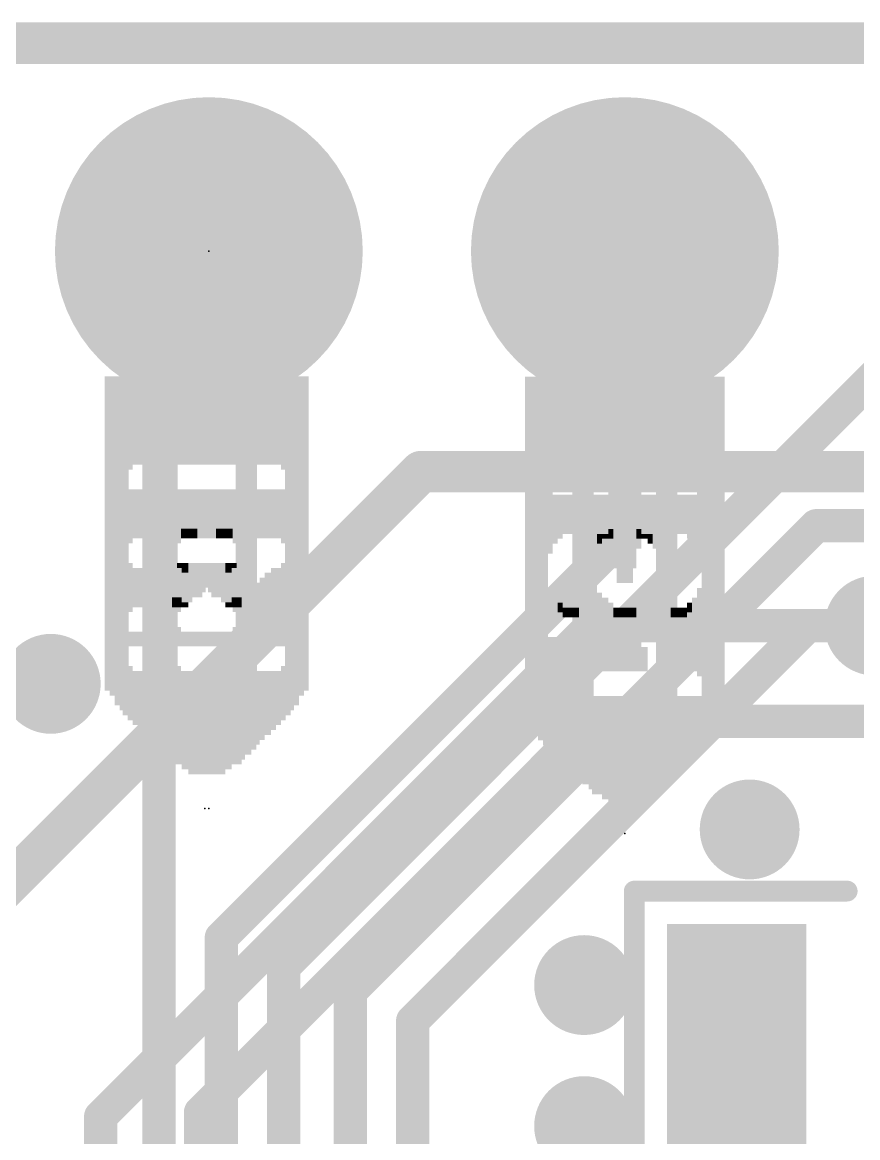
# Model space of a CAD drawing. Extents: x -28 to 74, y -69 to 26.
# Drawn here: x 6.48 to 11.58, y 18.72 to 25.53 of the extents above; entities that cross this region are included whole.
import ezdxf

# ---------------------------------------------------------------- set-up
doc = ezdxf.new("R2010")
doc.units = 0
for name, color, linetype in [('1', 12, 'CONTINUOUS'), ('16', 140, 'CONTINUOUS'), ('17', 183, 'CONTINUOUS'), ('18', 110, 'CONTINUOUS'), ('20', 53, 'CONTINUOUS'), ('21', 41, 'CONTINUOUS'), ('22', 40, 'CONTINUOUS'), ('23', 53, 'CONTINUOUS'), ('24', 53, 'CONTINUOUS'), ('51', 53, 'CONTINUOUS')]:
    doc.layers.add(name, color=color, linetype=linetype)

# ---------------------------------------------------------------- blocks, each defined once
blk = doc.blocks.new('RECT')
blk.add_solid([(-0.5, -0.5), (0.5, -0.5), (-0.5, 0.5), (0.5, 0.5)])
blk = doc.blocks.new('ROUNDP')
at = {"const_width": 0.5}
blk.add_lwpolyline([(0, -0.25, 1), (0, 0.25, 1), (0, -0.25)], format="xyb", dxfattribs=at)
blk = doc.blocks.new('ROUNDV')
at = {"const_width": 0.5}
blk.add_lwpolyline([(0, -0.25, 1), (0, 0.25, 1), (0, -0.25)], format="xyb", dxfattribs=at)

msp = doc.modelspace()

# ---------------------------------------------------------------- linework, layer by layer
at = {"layer": '1'}
for points, const_width in [([(25.4, 25.4), (0, 25.4)], 0.254), ([(3.81, 17.6784), (8.9154, 22.7838)], 0.254), ([(8.9154, 22.7838), (17.7038, 22.7838)], 0.254), ([(6.9596, 18.8468), (9.9568, 21.844)], 0.2032), ([(9.9568, 21.844), (11.684, 21.844)], 0.2032), ([(7.5692, 18.8722), (9.9568, 21.2598)], 0.2032), ([(9.9568, 21.2598), (12.1412, 21.2598)], 0.2032), ([(6.9596, 12.2842), (6.9596, 18.8468)], 0.2032), ([(7.5692, 14.351), (7.5692, 18.8722)], 0.2032)]:
    msp.add_lwpolyline(points, dxfattribs=dict(at, const_width=const_width))
for points, const_width in [([(8.9154, 22.8473, 1), (8.9154, 22.7203)], 0.127), ([(8.9603, 22.7389, 1), (8.8705, 22.8287)], 0.127), ([(9.9568, 21.8948, 1), (9.9568, 21.7932)], 0.1016), ([(9.9927, 21.8081, 1), (9.9209, 21.8799)], 0.1016), ([(9.9568, 21.3106, 1), (9.9568, 21.209)], 0.1016), ([(9.9927, 21.2239, 1), (9.9209, 21.2957)], 0.1016), ([(7.0104, 18.8468, 1), (6.9088, 18.8468)], 0.1016), ([(6.9237, 18.8827, 1), (6.9955, 18.8109)], 0.1016), ([(7.62, 18.8722, 1), (7.5184, 18.8722)], 0.1016), ([(7.5333, 18.9081, 1), (7.6051, 18.8363)], 0.1016)]:
    msp.add_lwpolyline(points, format="xyb", dxfattribs=dict(at, const_width=const_width))
at = {"layer": '16'}
for points, const_width in [([(25.4, 25.4), (0, 25.4)], 0.254), ([(7.62, 24.13), (7.3152, 23.8252)], 0.2032), ([(12.446, 24.13), (8.0772, 19.7612)], 0.2032), ([(10.16, 22.4028), (10.16, 24.13)], 0.2032), ([(7.3152, 23.8252), (7.3152, 14.1478)], 0.2032), ([(8.4836, 19.6088), (11.3284, 22.4536)], 0.2032), ([(11.3284, 22.4536), (13.5636, 22.4536)], 0.2032), ([(10.16, 22.4028), (7.6962, 19.939)], 0.2032), ([(8.8646, 19.431), (11.2776, 21.844)], 0.2032), ([(11.2776, 21.844), (11.684, 21.844)], 0.2032), ([(7.6962, 14.3256), (7.6962, 19.939)], 0.2032), ([(8.0772, 14.5034), (8.0772, 19.7612)], 0.2032), ([(8.4836, 14.7574), (8.4836, 19.6088)], 0.2032), ([(8.8646, 15.875), (8.8646, 19.431)], 0.2032)]:
    msp.add_lwpolyline(points, dxfattribs=dict(at, const_width=const_width))
at = {"layer": '16', "const_width": 0.1016}
for points in [[(7.6559, 24.0941, 1), (7.5841, 24.1659)], [(10.2108, 24.13, 1), (10.1092, 24.13)], [(7.366, 23.8252, 1), (7.2644, 23.8252)], [(7.2793, 23.8611, 1), (7.3511, 23.7893)], [(11.3284, 22.5044, 1), (11.3284, 22.4028)], [(11.3643, 22.4177, 1), (11.2925, 22.4895)], [(10.1959, 22.3669, 1), (10.1241, 22.4387)], [(10.1092, 22.4028, 1), (10.2108, 22.4028)], [(11.2776, 21.8948, 1), (11.2776, 21.7932)], [(11.3135, 21.8081, 1), (11.2417, 21.8799)], [(7.747, 19.939, 1), (7.6454, 19.939)], [(7.6603, 19.9749, 1), (7.7321, 19.9031)], [(8.128, 19.7612, 1), (8.0264, 19.7612)], [(8.0413, 19.7971, 1), (8.1131, 19.7253)], [(8.5344, 19.6088, 1), (8.4328, 19.6088)], [(8.4477, 19.6447, 1), (8.5195, 19.5729)], [(8.9154, 19.431, 1), (8.8138, 19.431)], [(8.8287, 19.4669, 1), (8.9005, 19.3951)]]:
    msp.add_lwpolyline(points, format="xyb", dxfattribs=at)
at = {"layer": '20', "const_width": 0.2032}
msp.add_lwpolyline([(25.4, 25.4), (0, 25.4)], dxfattribs=at)
at = {"layer": '21', "const_width": 0.0635}
for points in [[(10.2174, 20.2548, 1), (10.2174, 20.1913)], [(10.2492, 20.223, 1), (10.1857, 20.223)], [(11.5174, 20.1913, 1), (11.5174, 20.2548)]]:
    msp.add_lwpolyline(points, format="xyb", dxfattribs=at)
at = {"layer": '21', "const_width": 0.127}
for points in [[(10.2174, 20.223), (10.2174, 17.623)], [(10.2174, 20.223), (11.5174, 20.223)]]:
    msp.add_lwpolyline(points, dxfattribs=at)
at = {"layer": '23'}
for p in [(7.62, 24.13), (7.62, 20.7264), (10.16, 20.574)]:
    msp.add_point(p, dxfattribs=at)
at = {"layer": '24'}
for p in [(7.5946, 20.7264), (10.16, 20.574)]:
    msp.add_point(p, dxfattribs=at)

# ---------------------------------------------------------------- block references
at = {"layer": '1', "xscale": 2.2, "yscale": 0.85, "rotation": 270}
msp.add_blockref('RECT', (10.8424, 18.923), dxfattribs=at)
at = {"layer": '17', "xscale": 1.8796, "yscale": 1.8796, "rotation": 90}
for p in [(7.62, 24.13), (7.62, 24.13), (10.16, 24.13), (10.16, 24.13)]:
    msp.add_blockref('ROUNDP', p, dxfattribs=at)
at = {"layer": '18', "xscale": 0.6096, "yscale": 0.6096}
for p in [(11.684, 21.844), (11.684, 21.844), (6.6548, 21.4884), (6.6548, 21.4884), (10.922, 20.5994), (10.922, 20.5994), (9.9111, 19.6494), (9.9111, 19.6494), (9.9111, 18.7884), (9.9111, 18.7884)]:
    msp.add_blockref('ROUNDV', p, dxfattribs=at)
at = {"layer": '21', "rotation": 90}
for p, xscale, yscale in [((7.025, 22.4064), 1.92, 0.03), ((7.055, 22.3914), 1.95, 0.03), ((7.08, 22.3614), 2.01, 0.02), ((7.11, 22.3464), 2.04, 0.04), ((7.145, 23.1864), 0.36, 0.03), ((7.175, 23.2014), 0.33, 0.03), ((7.2, 23.2164), 0.3, 0.02), ((7.225, 23.2164), 0.3, 0.03), ((7.26, 23.2014), 0.33, 0.04), ((7.295, 23.1864), 0.36, 0.03), ((7.315, 22.2414), 2.25, 0.03), ((7.345, 22.2264), 2.28, 0.03), ((7.38, 22.2114), 2.31, 0.04), ((7.415, 22.1964), 2.34, 0.03), ((7.435, 23.2014), 0.33, 0.03), ((7.465, 23.2164), 0.3, 0.03), ((7.5, 23.2164), 0.3, 0.04), ((7.535, 23.2164), 0.3, 0.03), ((7.565, 23.0964), 0.54, 0.03), ((7.585, 23.0964), 0.54, 0.03), ((7.62, 23.0964), 0.54, 0.04), ((7.655, 23.0964), 0.54, 0.03), ((7.675, 23.0964), 0.54, 0.03), ((7.705, 23.0964), 0.54, 0.03), ((7.74, 23.0964), 0.54, 0.04), ((7.775, 23.0964), 0.54, 0.03), ((7.805, 23.0964), 0.54, 0.03), ((7.825, 23.0964), 0.54, 0.03), ((7.86, 23.0964), 0.54, 0.04), ((7.895, 23.0964), 0.54, 0.03), ((7.915, 23.0964), 0.54, 0.03), ((7.945, 23.0964), 0.54, 0.03), ((7.98, 23.0964), 0.54, 0.04), ((8.015, 23.0964), 0.54, 0.03), ((8.045, 23.0964), 0.54, 0.03), ((8.075, 23.0814), 0.57, 0.03), ((8.105, 22.3314), 2.07, 0.03), ((8.125, 22.3464), 2.04, 0.03), ((8.155, 22.3614), 2.01, 0.03), ((8.185, 22.3914), 1.95, 0.03), ((8.215, 22.4064), 1.92, 0.03), ((9.565, 22.314), 2.1, 0.03), ((9.595, 22.299), 2.13, 0.03), ((9.62, 22.269), 2.19, 0.02), ((9.65, 22.254), 2.22, 0.04), ((9.685, 23.184), 0.36, 0.03), ((9.715, 23.199), 0.33, 0.03), ((9.74, 23.199), 0.33, 0.02), ((9.765, 23.199), 0.33, 0.03), ((9.8, 23.199), 0.33, 0.04), ((9.835, 23.184), 0.36, 0.03), ((9.855, 22.149), 2.43, 0.03), ((9.885, 22.134), 2.46, 0.03), ((9.92, 22.119), 2.49, 0.04), ((9.955, 22.104), 2.52, 0.03), ((9.975, 23.199), 0.33, 0.03), ((10.005, 23.199), 0.33, 0.03), ((10.04, 23.199), 0.33, 0.04), ((10.075, 23.199), 0.33, 0.03), ((10.105, 23.094), 0.54, 0.03), ((10.125, 23.079), 0.57, 0.03), ((10.16, 23.079), 0.57, 0.04), ((10.195, 23.079), 0.57, 0.03), ((10.215, 23.079), 0.57, 0.03), ((10.245, 23.079), 0.57, 0.03), ((10.28, 23.079), 0.57, 0.04), ((10.315, 23.079), 0.57, 0.03), ((10.345, 23.079), 0.57, 0.03), ((10.365, 23.079), 0.57, 0.03), ((10.4, 23.079), 0.57, 0.04), ((10.435, 23.079), 0.57, 0.03), ((10.455, 23.079), 0.57, 0.03), ((10.485, 23.079), 0.57, 0.03), ((10.52, 23.079), 0.57, 0.04), ((10.555, 23.079), 0.57, 0.03), ((10.585, 23.079), 0.57, 0.03), ((10.615, 23.079), 0.57, 0.03), ((10.645, 22.239), 2.25, 0.03), ((10.665, 22.254), 2.22, 0.03), ((10.695, 22.269), 2.19, 0.03), ((10.725, 22.299), 2.13, 0.03), ((10.755, 22.314), 2.1, 0.03), ((7.585, 22.5264), 0.3, 0.03), ((7.62, 22.5264), 0.3, 0.04), ((7.655, 22.5264), 0.3, 0.03), ((7.675, 22.5264), 0.3, 0.03), ((7.705, 22.5264), 0.3, 0.03), ((7.74, 22.5264), 0.3, 0.04), ((7.775, 22.5264), 0.3, 0.03), ((7.805, 22.5264), 0.3, 0.03), ((7.825, 22.5264), 0.3, 0.03), ((7.86, 22.5264), 0.3, 0.04), ((7.895, 22.5264), 0.3, 0.03), ((7.915, 22.5264), 0.3, 0.03), ((7.945, 22.5264), 0.3, 0.03), ((7.98, 22.5264), 0.3, 0.04), ((8.015, 22.5264), 0.3, 0.03), ((8.045, 22.5264), 0.3, 0.03), ((8.075, 22.5114), 0.33, 0.03), ((7.565, 22.5114), 0.27, 0.03), ((10.105, 22.509), 0.27, 0.03), ((10.125, 22.494), 0.3, 0.03), ((10.16, 22.374), 0.54, 0.04), ((10.195, 22.389), 0.51, 0.03), ((10.215, 22.419), 0.45, 0.03), ((10.245, 22.479), 0.33, 0.03), ((10.28, 22.509), 0.27, 0.04), ((10.315, 22.524), 0.24, 0.03), ((10.345, 22.524), 0.24, 0.03), ((10.365, 22.524), 0.24, 0.03), ((10.4, 22.524), 0.24, 0.04), ((10.435, 22.524), 0.24, 0.03), ((10.455, 22.524), 0.24, 0.03), ((10.485, 22.524), 0.24, 0.03), ((10.52, 22.524), 0.24, 0.04), ((10.555, 22.509), 0.27, 0.03), ((10.585, 22.494), 0.3, 0.03), ((10.615, 22.479), 0.39, 0.03), ((7.435, 22.3914), 0.09, 0.03), ((7.465, 22.4064), 0.06, 0.03), ((7.5, 22.4064), 0.06, 0.04), ((7.535, 22.4064), 0.06, 0.03), ((9.975, 22.374), 0.12, 0.03), ((10.005, 22.374), 0.06, 0.03), ((10.04, 22.389), 0.03, 0.04), ((10.075, 22.404), 0.06, 0.03), ((7.435, 22.0764), 0.3, 0.03), ((7.465, 22.0914), 0.27, 0.03), ((7.5, 22.1064), 0.24, 0.04), ((7.535, 22.1214), 0.21, 0.03), ((7.565, 22.1214), 0.21, 0.03), ((7.585, 22.1364), 0.18, 0.03), ((7.62, 22.1514), 0.15, 0.04), ((7.655, 22.1664), 0.12, 0.03), ((7.675, 22.1664), 0.12, 0.03), ((7.705, 22.1814), 0.09, 0.03), ((7.74, 22.1964), 0.06, 0.04), ((7.775, 22.2114), 0.03, 0.03), ((8.075, 22.0764), 0.3, 0.03), ((10.125, 22.179), 0.15, 0.03), ((10.365, 22.029), 0.39, 0.03), ((10.4, 22.059), 0.39, 0.04), ((10.435, 22.164), 0.18, 0.03), ((10.455, 22.179), 0.15, 0.03), ((7.945, 22.0464), 0.18, 0.03), ((7.98, 22.0614), 0.21, 0.04), ((8.015, 22.0764), 0.24, 0.03), ((8.045, 22.0764), 0.24, 0.03), ((7.86, 22.0164), 0.12, 0.04), ((7.895, 22.0314), 0.15, 0.03), ((7.915, 22.0314), 0.15, 0.03), ((9.975, 21.909), 0.33, 0.03), ((10.345, 21.984), 0.24, 0.03), ((10.615, 21.969), 0.21, 0.03), ((7.775, 21.9864), 0.06, 0.03), ((7.805, 21.9864), 0.06, 0.03), ((7.825, 22.0014), 0.09, 0.03), ((10.005, 21.909), 0.21, 0.03), ((10.28, 21.954), 0.12, 0.04), ((10.315, 21.969), 0.15, 0.03), ((10.585, 21.969), 0.09, 0.03), ((7.74, 21.9714), 0.03, 0.04), ((10.04, 21.909), 0.15, 0.04), ((10.075, 21.924), 0.12, 0.03), ((10.105, 21.924), 0.06, 0.03), ((10.125, 21.924), 0.06, 0.03), ((10.16, 21.924), 0.06, 0.04), ((10.195, 21.924), 0.06, 0.03), ((10.215, 21.924), 0.06, 0.03), ((10.245, 21.939), 0.09, 0.03), ((10.435, 21.924), 0.12, 0.03), ((10.455, 21.924), 0.06, 0.03), ((10.485, 21.924), 0.06, 0.03), ((10.52, 21.924), 0.06, 0.04), ((10.555, 21.954), 0.06, 0.03), ((7.435, 21.7764), 0.12, 0.03), ((7.465, 21.7614), 0.09, 0.03), ((7.5, 21.7614), 0.09, 0.04), ((7.535, 21.7614), 0.09, 0.03), ((7.565, 21.7614), 0.09, 0.03), ((7.585, 21.7614), 0.09, 0.03), ((7.62, 21.7614), 0.09, 0.04), ((7.655, 21.7614), 0.09, 0.03), ((7.675, 21.7614), 0.09, 0.03), ((7.705, 21.7614), 0.09, 0.03), ((7.74, 21.7614), 0.09, 0.04), ((7.775, 21.7614), 0.09, 0.03), ((7.805, 21.7614), 0.09, 0.03), ((7.825, 21.7614), 0.09, 0.03), ((7.86, 21.7614), 0.09, 0.04), ((7.895, 21.7614), 0.09, 0.03), ((7.915, 21.7614), 0.09, 0.03), ((7.945, 21.7614), 0.09, 0.03), ((7.98, 21.7614), 0.09, 0.04), ((8.015, 21.7614), 0.09, 0.03), ((8.045, 21.7614), 0.09, 0.03), ((8.075, 21.7614), 0.09, 0.03), ((10.16, 21.654), 0.18, 0.04), ((10.195, 21.654), 0.18, 0.03), ((10.215, 21.654), 0.18, 0.03), ((10.245, 21.654), 0.18, 0.03), ((10.52, 21.654), 0.18, 0.04), ((10.555, 21.654), 0.18, 0.03), ((10.585, 21.669), 0.21, 0.03), ((10.615, 21.654), 0.24, 0.03), ((10.125, 21.639), 0.15, 0.03), ((10.28, 21.639), 0.15, 0.04), ((10.455, 21.639), 0.15, 0.03), ((10.485, 21.639), 0.15, 0.03), ((7.435, 21.2964), 0.6, 0.03), ((8.075, 21.4314), 0.33, 0.03), ((7.145, 21.4314), 0.27, 0.03), ((7.175, 21.4014), 0.27, 0.03), ((7.2, 21.3864), 0.3, 0.02), ((7.225, 21.3714), 0.33, 0.03), ((7.26, 21.3564), 0.36, 0.04), ((7.295, 21.3564), 0.42, 0.03), ((7.465, 21.2814), 0.57, 0.03), ((7.5, 21.2664), 0.6, 0.04), ((7.535, 21.2514), 0.63, 0.03), ((7.565, 21.2514), 0.63, 0.03), ((7.585, 21.2514), 0.63, 0.03), ((7.62, 21.2514), 0.63, 0.04), ((7.655, 21.2514), 0.63, 0.03), ((7.675, 21.2514), 0.63, 0.03), ((7.705, 21.2514), 0.63, 0.03), ((7.74, 21.2664), 0.6, 0.04), ((7.775, 21.2814), 0.57, 0.03), ((7.805, 21.2814), 0.57, 0.03), ((7.825, 21.2964), 0.54, 0.03), ((7.86, 21.3114), 0.51, 0.04), ((7.895, 21.3264), 0.48, 0.03), ((7.915, 21.3414), 0.45, 0.03), ((7.945, 21.3564), 0.42, 0.03), ((7.98, 21.3714), 0.39, 0.04), ((8.015, 21.3864), 0.36, 0.03), ((8.045, 21.4014), 0.33, 0.03), ((9.685, 21.249), 0.27, 0.03), ((9.835, 21.174), 0.42, 0.03), ((9.975, 21.114), 0.6, 0.03), ((10.005, 21.114), 0.6, 0.03), ((10.04, 21.099), 0.63, 0.04), ((10.075, 21.084), 0.66, 0.03), ((10.105, 21.084), 0.66, 0.03), ((10.125, 21.084), 0.66, 0.03), ((10.16, 21.084), 0.66, 0.04), ((10.195, 21.084), 0.66, 0.03), ((10.215, 21.084), 0.66, 0.03), ((10.245, 21.084), 0.66, 0.03), ((10.28, 21.099), 0.63, 0.04), ((10.315, 21.114), 0.6, 0.03), ((10.345, 21.114), 0.6, 0.03), ((10.365, 21.129), 0.57, 0.03), ((10.4, 21.144), 0.54, 0.04), ((10.435, 21.159), 0.51, 0.03), ((10.455, 21.174), 0.48, 0.03), ((10.485, 21.189), 0.45, 0.03), ((10.52, 21.204), 0.42, 0.04), ((10.555, 21.219), 0.39, 0.03), ((10.585, 21.234), 0.36, 0.03), ((10.615, 21.249), 0.33, 0.03), ((9.715, 21.219), 0.27, 0.03), ((9.74, 21.204), 0.3, 0.02), ((9.765, 21.189), 0.33, 0.03), ((9.8, 21.174), 0.36, 0.04)]:
    msp.add_blockref('RECT', p, dxfattribs=dict(at, xscale=xscale, yscale=yscale))
at = {"layer": '22', "rotation": 90}
for p, xscale, yscale in [((6.9996, 22.4064), 1.92, 0.03), ((7.0296, 22.3914), 1.95, 0.03), ((7.0596, 22.3614), 2.01, 0.03), ((7.0896, 22.3464), 2.04, 0.03), ((7.1096, 22.3314), 2.07, 0.03), ((7.1396, 23.0814), 0.57, 0.03), ((7.1696, 23.0964), 0.54, 0.03), ((7.1996, 23.0964), 0.54, 0.03), ((7.2346, 23.0964), 0.54, 0.04), ((7.2696, 23.0964), 0.54, 0.03), ((7.2996, 23.0964), 0.54, 0.03), ((7.3196, 23.0964), 0.54, 0.03), ((7.3546, 23.0964), 0.54, 0.04), ((7.3896, 23.0964), 0.54, 0.03), ((7.4096, 23.0964), 0.54, 0.03), ((7.4396, 23.0964), 0.54, 0.03), ((7.4746, 23.0964), 0.54, 0.04), ((7.5096, 23.0964), 0.54, 0.03), ((7.5396, 23.0964), 0.54, 0.03), ((7.5596, 23.0964), 0.54, 0.03), ((7.5946, 23.0964), 0.54, 0.04), ((7.6296, 23.0964), 0.54, 0.03), ((7.6496, 23.0964), 0.54, 0.03), ((7.6796, 23.2164), 0.3, 0.03), ((7.7146, 23.2164), 0.3, 0.04), ((7.7496, 23.2164), 0.3, 0.03), ((7.7796, 23.2014), 0.33, 0.03), ((7.7996, 22.1964), 2.34, 0.03), ((7.8346, 22.2114), 2.31, 0.04), ((7.8696, 22.2264), 2.28, 0.03), ((7.8996, 22.2414), 2.25, 0.03), ((7.9196, 23.1864), 0.36, 0.03), ((7.9546, 23.2014), 0.33, 0.04), ((7.9896, 23.2164), 0.3, 0.03), ((8.0146, 23.2164), 0.3, 0.02), ((8.0396, 23.2014), 0.33, 0.03), ((8.0696, 23.1864), 0.36, 0.03), ((8.1046, 22.3464), 2.04, 0.04), ((8.1346, 22.3614), 2.01, 0.02), ((8.1596, 22.3914), 1.95, 0.03), ((8.1896, 22.4064), 1.92, 0.03), ((9.565, 22.314), 2.1, 0.03), ((9.595, 22.299), 2.13, 0.03), ((9.625, 22.269), 2.19, 0.03), ((9.655, 22.254), 2.22, 0.03), ((9.675, 22.239), 2.25, 0.03), ((9.705, 23.079), 0.57, 0.03), ((9.735, 23.079), 0.57, 0.03), ((9.765, 23.079), 0.57, 0.03), ((9.8, 23.079), 0.57, 0.04), ((9.835, 23.079), 0.57, 0.03), ((9.865, 23.079), 0.57, 0.03), ((9.885, 23.079), 0.57, 0.03), ((9.92, 23.079), 0.57, 0.04), ((9.955, 23.079), 0.57, 0.03), ((9.975, 23.079), 0.57, 0.03), ((10.005, 23.079), 0.57, 0.03), ((10.04, 23.079), 0.57, 0.04), ((10.075, 23.079), 0.57, 0.03), ((10.105, 23.079), 0.57, 0.03), ((10.125, 23.079), 0.57, 0.03), ((10.16, 23.079), 0.57, 0.04), ((10.195, 23.079), 0.57, 0.03), ((10.215, 23.094), 0.54, 0.03), ((10.245, 23.199), 0.33, 0.03), ((10.28, 23.199), 0.33, 0.04), ((10.315, 23.199), 0.33, 0.03), ((10.345, 23.199), 0.33, 0.03), ((10.365, 22.104), 2.52, 0.03), ((10.4, 22.119), 2.49, 0.04), ((10.435, 22.134), 2.46, 0.03), ((10.465, 22.149), 2.43, 0.03), ((10.485, 23.184), 0.36, 0.03), ((10.52, 23.199), 0.33, 0.04), ((10.555, 23.199), 0.33, 0.03), ((10.58, 23.199), 0.33, 0.02), ((10.605, 23.199), 0.33, 0.03), ((10.635, 23.184), 0.36, 0.03), ((10.67, 22.254), 2.22, 0.04), ((10.7, 22.269), 2.19, 0.02), ((10.725, 22.299), 2.13, 0.03), ((10.755, 22.314), 2.1, 0.03), ((7.1396, 22.5114), 0.33, 0.03), ((7.1696, 22.5264), 0.3, 0.03), ((7.1996, 22.5264), 0.3, 0.03), ((7.2346, 22.5264), 0.3, 0.04), ((7.2696, 22.5264), 0.3, 0.03), ((7.2996, 22.5264), 0.3, 0.03), ((7.3196, 22.5264), 0.3, 0.03), ((7.3546, 22.5264), 0.3, 0.04), ((7.3896, 22.5264), 0.3, 0.03), ((7.4096, 22.5264), 0.3, 0.03), ((7.4396, 22.5264), 0.3, 0.03), ((7.4746, 22.5264), 0.3, 0.04), ((7.5096, 22.5264), 0.3, 0.03), ((7.5396, 22.5264), 0.3, 0.03), ((7.5596, 22.5264), 0.3, 0.03), ((7.5946, 22.5264), 0.3, 0.04), ((7.6296, 22.5264), 0.3, 0.03), ((7.6496, 22.5114), 0.27, 0.03), ((9.705, 22.479), 0.39, 0.03), ((9.735, 22.494), 0.3, 0.03), ((9.765, 22.509), 0.27, 0.03), ((9.8, 22.524), 0.24, 0.04), ((9.835, 22.524), 0.24, 0.03), ((9.865, 22.524), 0.24, 0.03), ((9.885, 22.524), 0.24, 0.03), ((9.92, 22.524), 0.24, 0.04), ((9.955, 22.524), 0.24, 0.03), ((9.975, 22.524), 0.24, 0.03), ((10.005, 22.524), 0.24, 0.03), ((10.04, 22.509), 0.27, 0.04), ((10.075, 22.479), 0.33, 0.03), ((10.105, 22.419), 0.45, 0.03), ((10.125, 22.389), 0.51, 0.03), ((10.16, 22.374), 0.54, 0.04), ((10.195, 22.494), 0.3, 0.03), ((10.215, 22.509), 0.27, 0.03), ((7.6796, 22.4064), 0.06, 0.03), ((7.7146, 22.4064), 0.06, 0.04), ((7.7496, 22.4064), 0.06, 0.03), ((7.7796, 22.3914), 0.09, 0.03), ((10.245, 22.404), 0.06, 0.03), ((10.28, 22.389), 0.03, 0.04), ((10.315, 22.374), 0.06, 0.03), ((10.345, 22.374), 0.12, 0.03), ((7.1396, 22.0764), 0.3, 0.03), ((7.4396, 22.2114), 0.03, 0.03), ((7.4746, 22.1964), 0.06, 0.04), ((7.5096, 22.1814), 0.09, 0.03), ((7.5396, 22.1664), 0.12, 0.03), ((7.5596, 22.1664), 0.12, 0.03), ((7.5946, 22.1514), 0.15, 0.04), ((7.6296, 22.1364), 0.18, 0.03), ((7.6496, 22.1214), 0.21, 0.03), ((7.6796, 22.1214), 0.21, 0.03), ((7.7146, 22.1064), 0.24, 0.04), ((7.7496, 22.0914), 0.27, 0.03), ((7.7796, 22.0764), 0.3, 0.03), ((9.865, 22.179), 0.15, 0.03), ((9.885, 22.164), 0.18, 0.03), ((9.92, 22.059), 0.39, 0.04), ((9.955, 22.029), 0.39, 0.03), ((10.195, 22.179), 0.15, 0.03), ((7.1696, 22.0764), 0.24, 0.03), ((7.1996, 22.0764), 0.24, 0.03), ((7.2346, 22.0614), 0.21, 0.04), ((7.2696, 22.0464), 0.18, 0.03), ((7.2996, 22.0314), 0.15, 0.03), ((7.3196, 22.0314), 0.15, 0.03), ((7.3546, 22.0164), 0.12, 0.04), ((9.705, 21.969), 0.21, 0.03), ((9.975, 21.984), 0.24, 0.03), ((10.345, 21.909), 0.33, 0.03), ((7.3896, 22.0014), 0.09, 0.03), ((7.4096, 21.9864), 0.06, 0.03), ((7.4396, 21.9864), 0.06, 0.03), ((9.735, 21.969), 0.09, 0.03), ((10.005, 21.969), 0.15, 0.03), ((10.04, 21.954), 0.12, 0.04), ((10.315, 21.909), 0.21, 0.03), ((7.4746, 21.9714), 0.03, 0.04), ((9.765, 21.954), 0.06, 0.03), ((9.8, 21.924), 0.06, 0.04), ((9.835, 21.924), 0.06, 0.03), ((9.865, 21.924), 0.06, 0.03), ((9.885, 21.924), 0.12, 0.03), ((10.075, 21.939), 0.09, 0.03), ((10.105, 21.924), 0.06, 0.03), ((10.125, 21.924), 0.06, 0.03), ((10.16, 21.924), 0.06, 0.04), ((10.195, 21.924), 0.06, 0.03), ((10.215, 21.924), 0.06, 0.03), ((10.245, 21.924), 0.12, 0.03), ((10.28, 21.909), 0.15, 0.04), ((7.1396, 21.7614), 0.09, 0.03), ((7.1696, 21.7614), 0.09, 0.03), ((7.1996, 21.7614), 0.09, 0.03), ((7.2346, 21.7614), 0.09, 0.04), ((7.2696, 21.7614), 0.09, 0.03), ((7.2996, 21.7614), 0.09, 0.03), ((7.3196, 21.7614), 0.09, 0.03), ((7.3546, 21.7614), 0.09, 0.04), ((7.3896, 21.7614), 0.09, 0.03), ((7.4096, 21.7614), 0.09, 0.03), ((7.4396, 21.7614), 0.09, 0.03), ((7.4746, 21.7614), 0.09, 0.04), ((7.5096, 21.7614), 0.09, 0.03), ((7.5396, 21.7614), 0.09, 0.03), ((7.5596, 21.7614), 0.09, 0.03), ((7.5946, 21.7614), 0.09, 0.04), ((7.6296, 21.7614), 0.09, 0.03), ((7.6496, 21.7614), 0.09, 0.03), ((7.6796, 21.7614), 0.09, 0.03), ((7.7146, 21.7614), 0.09, 0.04), ((7.7496, 21.7614), 0.09, 0.03), ((7.7796, 21.7764), 0.12, 0.03), ((9.705, 21.654), 0.24, 0.03), ((9.735, 21.669), 0.21, 0.03), ((9.765, 21.654), 0.18, 0.03), ((9.8, 21.654), 0.18, 0.04), ((10.075, 21.654), 0.18, 0.03), ((10.105, 21.654), 0.18, 0.03), ((10.125, 21.654), 0.18, 0.03), ((10.16, 21.654), 0.18, 0.04), ((9.835, 21.639), 0.15, 0.03), ((9.865, 21.639), 0.15, 0.03), ((10.04, 21.639), 0.15, 0.04), ((10.195, 21.639), 0.15, 0.03), ((7.1396, 21.4314), 0.33, 0.03), ((7.7796, 21.2964), 0.6, 0.03), ((7.1696, 21.4014), 0.33, 0.03), ((7.1996, 21.3864), 0.36, 0.03), ((7.2346, 21.3714), 0.39, 0.04), ((7.2696, 21.3564), 0.42, 0.03), ((7.2996, 21.3414), 0.45, 0.03), ((7.3196, 21.3264), 0.48, 0.03), ((7.3546, 21.3114), 0.51, 0.04), ((7.3896, 21.2964), 0.54, 0.03), ((7.4096, 21.2814), 0.57, 0.03), ((7.4396, 21.2814), 0.57, 0.03), ((7.4746, 21.2664), 0.6, 0.04), ((7.5096, 21.2514), 0.63, 0.03), ((7.5396, 21.2514), 0.63, 0.03), ((7.5596, 21.2514), 0.63, 0.03), ((7.5946, 21.2514), 0.63, 0.04), ((7.6296, 21.2514), 0.63, 0.03), ((7.6496, 21.2514), 0.63, 0.03), ((7.6796, 21.2514), 0.63, 0.03), ((7.7146, 21.2664), 0.6, 0.04), ((7.7496, 21.2814), 0.57, 0.03), ((7.9196, 21.3564), 0.42, 0.03), ((7.9546, 21.3564), 0.36, 0.04), ((7.9896, 21.3714), 0.33, 0.03), ((8.0146, 21.3864), 0.3, 0.02), ((8.0396, 21.4014), 0.27, 0.03), ((8.0696, 21.4314), 0.27, 0.03), ((9.705, 21.249), 0.33, 0.03), ((9.735, 21.234), 0.36, 0.03), ((9.765, 21.219), 0.39, 0.03), ((9.8, 21.204), 0.42, 0.04), ((9.835, 21.189), 0.45, 0.03), ((9.865, 21.174), 0.48, 0.03), ((9.885, 21.159), 0.51, 0.03), ((9.92, 21.144), 0.54, 0.04), ((9.955, 21.129), 0.57, 0.03), ((9.975, 21.114), 0.6, 0.03), ((10.005, 21.114), 0.6, 0.03), ((10.04, 21.099), 0.63, 0.04), ((10.075, 21.084), 0.66, 0.03), ((10.105, 21.084), 0.66, 0.03), ((10.125, 21.084), 0.66, 0.03), ((10.16, 21.084), 0.66, 0.04), ((10.195, 21.084), 0.66, 0.03), ((10.215, 21.084), 0.66, 0.03), ((10.245, 21.084), 0.66, 0.03), ((10.28, 21.099), 0.63, 0.04), ((10.315, 21.114), 0.6, 0.03), ((10.345, 21.114), 0.6, 0.03), ((10.485, 21.174), 0.42, 0.03), ((10.635, 21.249), 0.27, 0.03), ((10.52, 21.174), 0.36, 0.04), ((10.555, 21.189), 0.33, 0.03), ((10.58, 21.204), 0.3, 0.02), ((10.605, 21.219), 0.27, 0.03)]:
    msp.add_blockref('RECT', p, dxfattribs=dict(at, xscale=xscale, yscale=yscale))
at = {"layer": '51', "xscale": 0.508, "yscale": 0.508}
for p in [(7.62, 24.13), (10.16, 24.13)]:
    msp.add_blockref('RECT', p, dxfattribs=at)

doc.saveas('drawing.dxf')
